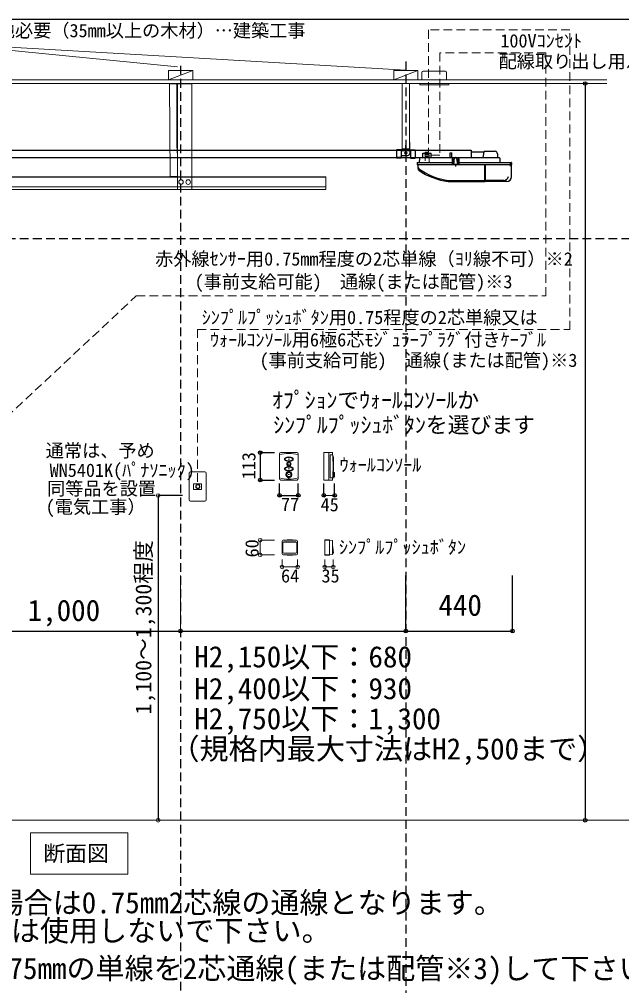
# Model space of a CAD drawing. Units: millimetres, scale not verified. Extents: x -6189 to 5985, y -4245 to 4230.
# Drawn here: x -623 to 1863, y 241 to 4230 of the extents above; entities that cross this region are included whole.
import ezdxf
from ezdxf.enums import TextEntityAlignment as Align

# ---------------------------------------------------------------- set-up
doc = ezdxf.new("R2010")
doc.units = ezdxf.units.MM
doc.header["$LTSCALE"] = 30
doc.header["$PDMODE"] = 32
doc.header["$PDSIZE"] = 15
doc.linetypes.add('DASHED1', pattern=[1.8, 1.2, -0.6])
doc.layers.add('0-0_枠線', color=7, linetype='Continuous')
doc.layers.add('A-0', color=7, linetype='Continuous')
for name, color, linetype, lineweight in [('2-1_断面', 7, 'Continuous', 18), ('2-3_配線', 7, 'DASHED1', 18), ('2-4', 7, 'Continuous', 18), ('7-2_水平レ__ル', 7, 'Continuous', 18), ('A-2', 7, 'Continuous', 18), ('B-0', 7, 'Continuous', 18)]:
    doc.layers.add(name, color=color, linetype=linetype, lineweight=lineweight)
doc.styles.add('ＭＳ ゴシック', font='')
doc.styles.get('ＭＳ ゴシック').set_extended_font_data('MS Gothic')

msp = doc.modelspace()

# ---------------------------------------------------------------- linework, layer by layer
at = {"layer": '0-0_枠線', "color": 6}
msp.add_line((-6189.29, 4229.79), (5981.12, 4229.79), dxfattribs=at)
at = {"layer": '0-0_枠線', "color": 4, "linetype": 'DASHED1'}
for p, q in [((42.57, 4037.72), (42.57, -2299.8)), ((972.57, 4056.07), (972.57, -3202.66)), ((2763.19, 3324.1), (-5073.99, 3324.1))]:
    msp.add_line(p, q, dxfattribs=at)
at = {"layer": '0-0_枠線', "color": 4}
for p, q in [((1713.06, 3964.91), (1713.06, 924.1)), ((371.36, 2441.41), (430.82, 2441.41)), ((451.31, 2265.05), (451.31, 2314.19)), ((528.31, 2265.05), (528.31, 2314.19)), ((633.93, 2265.05), (633.93, 2314.19)), ((678.51, 2265.05), (678.51, 2314.19)), ((-49.68, 2264.53), (-49.68, 924.1)), ((50.42, 2264.53), (-49.68, 2264.53)), ((451.31, 2265.05), (528.31, 2265.05)), ((972.57, 1705), (972.57, 1934.74)), ((-957.43, 1705), (42.57, 1705)), ((42.57, 1705), (982.57, 1705)), ((982.57, 1705), (1412.57, 1705))]:
    msp.add_line(p, q, dxfattribs=at)
msp.add_lwpolyline([(371.36, 2441.41), (371.36, 2328.41), (430.82, 2328.41)], dxfattribs=at)
for p in [(1713.06, 3964.91), (371.36, 2441.41), (371.36, 2328.41), (451.31, 2265.05), (528.31, 2265.05), (633.93, 2265.05), (678.51, 2265.05), (42.57, 1705), (972.57, 1705), (1412.57, 1705), (1713.06, 924.1)]:
    msp.add_point(p, dxfattribs=at)
at = {"layer": '2-1_断面'}
for p, q in [((-7.43, 4017.91), (-7.43, 3979.91)), ((92.57, 4017.91), (92.57, 3979.91)), ((922.57, 4017.91), (922.57, 3979.91)), ((1022.57, 4017.91), (1022.57, 3979.91)), ((-2187.43, 3979.91), (1801.62, 3979.91)), ((-2169.43, 3964.91), (1801.62, 3964.91)), ((-2853.28, 924.1), (2002.62, 924.1))]:
    msp.add_line(p, q, dxfattribs=at)
at = {"layer": '2-3_配線'}
for p, q in [((1649.94, 4185.75), (1066.07, 4185.75)), ((1649.94, 2949.25), (1649.94, 4185.75)), ((1550.51, 4092.17), (1112.86, 4092.17)), ((1550.51, 3088.41), (1550.51, 4092.17)), ((-2056.43, 1297.55), (-140.3, 3088.41)), ((-140.3, 3088.41), (1550.51, 3088.41)), ((112.17, 2321.02), (112.17, 2949.25)), ((112.17, 2949.25), (1649.94, 2949.25))]:
    msp.add_line(p, q, dxfattribs=at)
at = {"layer": '2-4', "linetype": 'DASHED1'}
for p, q in [((1066.07, 4185.75), (1066.07, 3681.08)), ((1112.86, 4092.17), (1112.86, 3669.51)), ((1052.5, 3681.08), (1052.5, 3627.86)), ((1066.07, 3681.08), (1052.5, 3681.08)), ((1068.69, 3669.51), (1068.69, 3637.12)), ((1112.86, 3669.51), (1068.8, 3669.51))]:
    msp.add_line(p, q, dxfattribs=at)
at = {"layer": '2-4'}
for p, q in [((-964.22, 4132.42), (972.2, 4019.61)), ((-964.22, 4132.42), (29.95, 4033.71)), ((-7.43, 4017.91), (92.57, 4017.91)), ((-7.43, 3979.91), (92.57, 4017.91)), ((922.57, 4017.91), (1022.57, 4017.91)), ((922.57, 3979.91), (1022.57, 4017.91)), ((957.57, 3964.91), (957.57, 3694.7)), ((987.57, 3964.91), (987.57, 3694.7)), ((987.57, 3723.1), (989.17, 3723.1)), ((989.17, 3695.1), (989.17, 3723.1)), ((959.17, 3693.1), (959.17, 3694.7)), ((987.17, 3693.1), (959.17, 3693.1)), ((451.31, 2333.41), (451.31, 2436.41)), ((523.31, 2441.41), (456.31, 2441.41)), ((528.31, 2333.41), (528.31, 2436.41)), ((633.93, 2329.41), (633.93, 2440.41)), ((634.93, 2441.41), (654.93, 2441.41)), ((654.93, 2328.41), (654.93, 2441.41)), ((654.93, 2441.41), (668.06, 2441.41)), ((486.73, 2414.41), (492.67, 2414.41)), ((486.73, 2394.41), (492.67, 2394.41)), ((659.93, 2338.41), (659.93, 2431.41)), ((660.93, 2432.41), (670.51, 2432.41)), ((671, 2423.41), (673.51, 2423.41)), ((671.66, 2405.41), (673.51, 2405.41)), ((671.71, 2403.41), (673.51, 2403.41)), ((673.51, 2405.41), (673.51, 2423.41)), ((673.51, 2385.41), (673.51, 2403.41)), ((78.09, 2246.61), (78.09, 2356.61)), ((143.09, 2361.61), (83.09, 2361.61)), ((148.09, 2246.61), (148.09, 2356.61)), ((486.73, 2374.41), (492.67, 2374.41)), ((671.58, 2361.41), (675.51, 2361.41)), ((671.69, 2365.41), (673.51, 2365.41)), ((671.93, 2385.41), (673.51, 2385.41)), ((671.93, 2383.41), (673.51, 2383.41)), ((673.51, 2365.41), (673.51, 2383.41)), ((678.51, 2359.41), (675.51, 2361.41)), ((675.51, 2340.41), (675.51, 2361.41)), ((678.51, 2342.41), (678.51, 2359.41)), ((456.31, 2328.41), (523.31, 2328.41)), ((485.82, 2339.06), (485.69, 2341.25)), ((486.73, 2350.91), (492.67, 2350.91)), ((493.8, 2339.06), (493.94, 2341.25)), ((634.93, 2328.41), (654.93, 2328.41)), ((654.93, 2328.41), (668.06, 2328.41)), ((660.93, 2337.41), (670.51, 2337.41)), ((675.51, 2340.41), (670.69, 2340.41)), ((678.51, 2342.41), (675.51, 2340.41)), ((96.47, 2289.84), (96.47, 2313.07)), ((96.47, 2313.07), (129.33, 2313.07)), ((129.33, 2289.84), (96.47, 2289.84)), ((129.33, 2313.07), (129.33, 2289.84)), ((83.09, 2241.61), (143.09, 2241.61)), ((461.58, 2023.84), (461.58, 2075.84)), ((521.58, 2079.84), (465.58, 2079.84)), ((483.08, 2081.84), (504.08, 2081.84)), ((483.08, 2081.84), (483.08, 2079.84)), ((504.08, 2081.84), (504.08, 2079.84)), ((525.58, 2023.84), (525.58, 2075.84)), ((637.51, 2079.84), (657.51, 2079.84)), ((638.51, 2081.84), (638.51, 2079.84)), ((638.51, 2081.84), (657.51, 2081.84)), ((657.51, 2081.84), (657.51, 2017.84)), ((668.59, 2078.91), (657.51, 2079.84)), ((669.51, 2021.76), (669.51, 2077.92)), ((464.08, 2030.84), (464.08, 2067.84)), ((464.58, 2030.34), (464.58, 2068.34)), ((518.58, 2072.34), (468.58, 2072.34)), ((518.08, 2072.84), (469.08, 2072.84)), ((522.58, 2030.34), (522.58, 2068.34)), ((523.08, 2067.84), (523.08, 2030.84)), ((465.58, 2019.84), (521.58, 2019.84)), ((468.58, 2026.34), (518.58, 2026.34)), ((518.08, 2025.84), (469.08, 2025.84)), ((483.08, 2019.84), (483.08, 2017.84)), ((504.08, 2017.84), (483.08, 2017.84)), ((504.08, 2019.84), (504.08, 2017.84)), ((638.51, 2019.84), (638.51, 2017.84)), ((638.51, 2017.84), (657.51, 2017.84)), ((668.59, 2020.76), (657.51, 2019.84)), ((669.51, 2026.34), (672.61, 2027.11))]:
    msp.add_line(p, q, dxfattribs=at)
at = {"layer": '2-4', "color": 4}
for p, q in [((1713.06, 3964.91), (1759.64, 3964.91)), ((633.93, 2265.05), (678.51, 2265.05)), ((371.36, 2079.84), (371.36, 2019.84)), ((371.36, 2079.84), (430.82, 2079.84)), ((371.36, 2019.84), (430.82, 2019.84)), ((461.58, 1969.43), (461.58, 2000.18)), ((525.58, 1969.43), (525.58, 2000.18)), ((637.51, 1969.43), (637.51, 2000.18)), ((672.61, 1969.43), (672.61, 2000.18)), ((461.58, 1969.43), (525.58, 1969.43)), ((637.51, 1969.43), (672.61, 1969.43)), ((42.57, 1705), (42.57, 1934.74)), ((50.42, 924.1), (-49.68, 924.1)), ((1713.06, 924.1), (1759.64, 924.1))]:
    msp.add_line(p, q, dxfattribs=at)
at = {"layer": '2-4'}
for points in [[(987.57, 3723.1), (987.57, 3694.7), (959.17, 3694.7)], [(637.51, 2079.84), (637.51, 2019.84), (657.51, 2019.84)]]:
    msp.add_lwpolyline(points, dxfattribs=at)
for points in [[(489.81, 2405.41), (492.94, 2405.55), (495.97, 2405.95), (498.81, 2406.62), (501.38, 2407.52), (503.6, 2408.63), (505.4, 2409.91), (506.73, 2411.33), (507.54, 2412.85), (507.81, 2414.41), (507.54, 2415.97), (506.73, 2417.49), (505.4, 2418.91), (503.6, 2420.2), (501.38, 2421.31), (498.81, 2422.21), (495.97, 2422.87), (492.94, 2423.27), (489.81, 2423.41), (486.69, 2423.27), (483.66, 2422.87), (480.81, 2422.21), (478.24, 2421.31), (476.02, 2420.2), (474.22, 2418.91), (472.9, 2417.49), (472.09, 2415.97), (471.81, 2414.41), (472.09, 2412.85), (472.9, 2411.33), (474.22, 2409.91), (476.02, 2408.63), (478.24, 2407.52), (480.81, 2406.62), (483.66, 2405.95), (486.69, 2405.55)], [(489.81, 2407.41), (492.59, 2407.52), (495.29, 2407.83), (497.81, 2408.35), (500.1, 2409.05), (502.07, 2409.91), (503.67, 2410.91), (504.85, 2412.02), (505.57, 2413.2), (505.81, 2414.41), (505.57, 2415.63), (504.85, 2416.81), (503.67, 2417.91), (502.07, 2418.91), (500.1, 2419.77), (497.81, 2420.47), (495.29, 2420.99), (492.59, 2421.3), (489.81, 2421.41), (487.03, 2421.3), (484.34, 2420.99), (481.81, 2420.47), (479.53, 2419.77), (477.56, 2418.91), (475.96, 2417.91), (474.78, 2416.81), (474.06, 2415.63), (473.81, 2414.41), (474.06, 2413.2), (474.78, 2412.02), (475.96, 2410.91), (477.56, 2409.91), (479.53, 2409.05), (481.81, 2408.35), (484.34, 2407.83), (487.03, 2407.52)], [(489.81, 2383.41), (486.69, 2383.27), (483.66, 2382.87), (480.81, 2382.21), (478.24, 2381.31), (476.02, 2380.2), (474.22, 2378.91), (472.9, 2377.49), (472.09, 2375.97), (471.81, 2374.41), (472.09, 2372.85), (472.9, 2371.33), (474.22, 2369.91), (476.02, 2368.63), (478.24, 2367.52), (480.81, 2366.62), (483.66, 2365.95), (486.69, 2365.55), (489.81, 2365.41), (492.94, 2365.55), (495.97, 2365.95), (498.81, 2366.62), (501.38, 2367.52), (503.6, 2368.63), (505.4, 2369.91), (506.73, 2371.33), (507.54, 2372.85), (507.81, 2374.41), (507.54, 2375.97), (506.73, 2377.49), (505.4, 2378.91), (503.6, 2380.2), (501.38, 2381.31), (498.81, 2382.21), (495.97, 2382.87), (492.94, 2383.27)], [(489.81, 2381.41), (487.03, 2381.3), (484.34, 2380.99), (481.81, 2380.47), (479.53, 2379.77), (477.56, 2378.91), (475.96, 2377.91), (474.78, 2376.81), (474.06, 2375.63), (473.81, 2374.41), (474.06, 2373.2), (474.78, 2372.02), (475.96, 2370.91), (477.56, 2369.91), (479.53, 2369.05), (481.81, 2368.35), (484.34, 2367.83), (487.03, 2367.52), (489.81, 2367.41), (492.59, 2367.52), (495.29, 2367.83), (497.81, 2368.35), (500.1, 2369.05), (502.07, 2369.91), (503.67, 2370.91), (504.85, 2372.02), (505.57, 2373.2), (505.81, 2374.41), (505.57, 2375.63), (504.85, 2376.81), (503.67, 2377.91), (502.07, 2378.91), (500.1, 2379.77), (497.81, 2380.47), (495.29, 2380.99), (492.59, 2381.3)], [(675.51, 2340.41), (674.49, 2340.41), (674.49, 2335.5), (675.51, 2335.5)], [(-576.48, 872.7), (-175.16, 872.7), (-175.16, 701.64), (-576.48, 701.64)]]:
    msp.add_lwpolyline(points, close=True, dxfattribs=at)
for centre, radius in [((489.81, 2394.41), 9), ((489.81, 2394.41), 7), ((489.81, 2350.91), 10.5), ((489.81, 2350.91), 8.5), ((113.78, 2301.45), 8.77), ((113.78, 2301.45), 7.19)]:
    msp.add_circle(centre, radius, dxfattribs=at)
for centre, radius, start, end in [((987.17, 3695.1), 2, 270, 0), ((456.31, 2436.41), 5, 90, 180), ((489.81, 2311.89), 126.52, 72.28408, 107.71592), ((523.31, 2436.41), 5, 0, 90), ((634.93, 2440.41), 1, 90, 180), ((668.06, 2439.41), 2, 3.92072, 90), ((-127.13, 2384.91), 799.06, 356.07928, 3.92072), ((660.93, 2431.41), 1, 90, 180), ((83.09, 2356.61), 5, 90, 180), ((143.09, 2356.61), 5, 0, 90), ((489.81, 2350.91), 12.5, 288.60547, 251.39453), ((489.81, 2457.93), 126.52, 252.28408, 287.71592), ((456.31, 2333.41), 5, 180, 270), ((489.81, 2340.41), 4.21, 198.659, 341.341), ((523.31, 2333.41), 5, 270, 0), ((634.93, 2329.41), 1, 180, 270), ((660.93, 2338.41), 1, 180, 270), ((668.06, 2330.41), 2, 270, 356.07928), ((83.09, 2246.61), 5, 180, 270), ((143.09, 2246.61), 5, 270, 0), ((465.58, 2075.84), 4, 90, 180), ((521.58, 2075.84), 4, 0, 90), ((668.51, 2077.92), 1, 0, 85.23636), ((469.08, 2067.84), 5, 90, 180), ((468.58, 2068.34), 4, 90, 180), ((518.08, 2067.84), 5, 0, 90), ((518.58, 2068.34), 4, 0, 90), ((942.23, 2073.9), 272.72, 180.32851, 189.63619), ((465.58, 2023.84), 4, 180, 270), ((469.08, 2030.84), 5, 180, 270), ((468.58, 2030.34), 4, 180, 270), ((518.08, 2030.84), 5, 270, 0), ((518.58, 2030.34), 4, 270, 0), ((521.58, 2023.84), 4, 270, 0), ((668.51, 2021.76), 1, 274.76364, 0), ((672.37, 2028.08), 1, 284.03624, 9.63619)]:
    msp.add_arc(centre, radius, start, end, dxfattribs=at)
at = {"layer": '2-4', "color": 4}
for p in [(-49.68, 2264.53), (371.36, 2079.84), (371.36, 2019.84), (461.58, 1969.43), (525.58, 1969.43), (637.51, 1969.43), (672.61, 1969.43), (-49.68, 924.1)]:
    msp.add_point(p, dxfattribs=at)
at = {"layer": '7-2_水平レ__ル'}
for p, q in [((-1778.29, 3580.1), (642.57, 3580.1)), ((-1778.29, 3578.1), (642.57, 3578.1)), ((642.57, 3580.1), (642.57, 3527.1)), ((-1778.29, 3538.1), (642.57, 3538.1)), ((-1778.29, 3527.1), (642.57, 3527.1))]:
    msp.add_line(p, q, dxfattribs=at)
at = {"layer": 'A-0'}
for p, q in [((972.57, 3671.99), (972.57, 3710.47)), ((934.07, 3691.1), (934.07, 3657.1)), ((955.57, 3691.1), (934.07, 3691.1)), ((953.57, 3689.1), (934.07, 3689.1)), ((953.07, 3689.1), (953.07, 3657.1)), ((953.57, 3689.1), (953.57, 3668.1)), ((953.57, 3686.1), (956.57, 3686.1)), ((955.57, 3691.1), (960.07, 3691.1)), ((955.57, 3688.1), (955.57, 3686.1)), ((956.57, 3689.1), (956.57, 3691.1)), ((956.57, 3689.1), (959.28, 3689.1)), ((956.57, 3688.1), (956.57, 3686.1)), ((956.57, 3688.1), (988.57, 3688.1)), ((959.17, 3694.7), (957.57, 3694.7)), ((960.26, 3691.71), (960.07, 3691.1)), ((961.92, 3690.83), (960.65, 3689.64)), ((982.97, 3693.1), (962.17, 3693.1)), ((982.54, 3691.1), (962.61, 3691.1)), ((971.55, 3678.1), (973.32, 3678.1)), ((972.57, 3696.58), (972.57, 3676.86)), ((972.57, 3671.99), (972.57, 3685.55)), ((983.22, 3690.83), (984.5, 3689.64)), ((984.88, 3691.71), (985.07, 3691.1)), ((985.07, 3691.1), (988.57, 3691.1)), ((985.86, 3689.1), (988.57, 3689.1)), ((988.57, 3691.1), (988.57, 3689.1)), ((988.57, 3691.1), (1011.07, 3691.1)), ((988.57, 3689.1), (992.07, 3689.1)), ((988.57, 3688.1), (988.57, 3676.1)), ((992.07, 3691.1), (992.07, 3657.1)), ((1011.07, 3691.1), (1011.07, 3657.1)), ((1042.8, 3678.07), (1076.8, 3678.07)), ((1042.8, 3659.07), (1042.8, 3678.07)), ((1058.8, 3672.57), (1054.8, 3672.57)), ((1059.6, 3670.57), (1058.8, 3672.57)), ((1060, 3670.57), (1059.6, 3670.57)), ((1060, 3670.57), (1060.8, 3672.57)), ((1064.8, 3672.57), (1060.8, 3672.57)), ((1076.8, 3659.07), (1076.8, 3678.07)), ((1154.8, 3679.07), (1162.8, 3679.07)), ((1154.8, 3659.07), (1154.8, 3679.07)), ((1162.8, 3659.07), (1162.8, 3679.07)), ((1241.8, 3682.07), (1241.8, 3659.07)), ((1242.8, 3683.07), (1294.5, 3683.07)), ((1294.54, 3683.38), (1290.8, 3659.07)), ((1296.52, 3685.07), (1340.8, 3685.07)), ((1350.8, 3675.07), (1350.8, 3659.07)), ((-2107.43, 3659.1), (1209.57, 3659.1)), ((953.07, 3659.1), (934.07, 3659.1)), ((953.07, 3657.1), (934.07, 3657.1)), ((953.57, 3668.1), (980.57, 3668.1)), ((992.07, 3657.1), (1011.07, 3657.1)), ((1018.8, 3638.07), (1018.8, 3630.07)), ((1018.8, 3630.07), (1408.8, 3630.07)), ((1019.8, 3639.07), (1163.39, 3639.07)), ((1021.8, 3630.07), (1021.8, 3615.26)), ((1028.62, 3657.27), (1026.8, 3639.07)), ((1030.61, 3659.07), (1357.8, 3659.07)), ((1054.8, 3664.57), (1058.8, 3664.57)), ((1058.8, 3664.57), (1059.6, 3666.57)), ((1059.6, 3666.57), (1060, 3666.57)), ((1060, 3666.57), (1060.8, 3664.57)), ((1060.8, 3664.57), (1064.8, 3664.57)), ((1163.54, 3654.08), (1163.3, 3630.07)), ((1165.06, 3655.07), (1164.54, 3655.07)), ((1166.06, 3654.08), (1166.3, 3630.07)), ((1166.21, 3639.07), (1170.61, 3639.07)), ((1171.1, 3653.28), (1170.3, 3630.07)), ((1177.3, 3633.89), (1177.3, 3621.78)), ((1183.5, 3653.28), (1184.3, 3630.07)), ((1183.99, 3639.07), (1188.39, 3639.07)), ((1188.54, 3654.08), (1188.3, 3630.07)), ((1190.06, 3655.07), (1189.54, 3655.07)), ((1191.06, 3654.08), (1191.3, 3630.07)), ((1191.21, 3639.07), (1407.8, 3639.07)), ((1297.3, 3630.07), (1297.3, 3560.07)), ((1300.3, 3630.07), (1300.3, 3560.07)), ((1359.8, 3657.07), (1359.8, 3639.07)), ((1402.57, 3639.07), (1402.57, 3623.29)), ((1408.8, 3638.07), (1408.8, 3630.07)), ((1408.8, 3580.07), (1408.8, 3630.07)), ((1147.3, 3560.07), (1300.3, 3560.07)), ((1147.97, 3565.03), (1300.3, 3565.03)), ((1376.29, 3565.03), (1300.3, 3565.03)), ((1388.8, 3560.07), (1300.3, 3560.07))]:
    msp.add_line(p, q, dxfattribs=at)
at = {"layer": 'A-0', "color": 4}
msp.add_line((1412.57, 1705), (1412.57, 1934.74), dxfattribs=at)
at = {"layer": 'A-0'}
msp.add_lwpolyline([(-2107.43, 3689.1), (1241.86, 3689.1), (1241.86, 3659.07)], dxfattribs=at)
msp.add_circle((972.57, 3678.1), 4.5, dxfattribs=at)
for centre, radius, start, end in [((955.57, 3689.1), 2, 90, 180), ((956.57, 3688.1), 1, 90, 180), ((959.28, 3691.1), 2, 270, 313.06713), ((962.17, 3691.1), 2, 90, 162.3577), ((962.61, 3690.1), 1, 90, 133.06713), ((980.57, 3676.1), 8, 270, 0), ((982.54, 3690.1), 1, 46.93287, 90), ((982.97, 3691.1), 2, 17.6423, 90), ((985.86, 3691.1), 2, 226.93287, 270), ((1054.8, 3668.57), 4, 90, 180), ((1064.8, 3668.57), 4, 0, 90), ((1242.8, 3682.07), 1, 90, 180), ((1296.52, 3683.07), 2, 90, 171.25384), ((1340.8, 3675.07), 10, 0, 90), ((1019.8, 3638.07), 1, 90, 180), ((1030.61, 3657.07), 2, 90, 174.28941), ((1054.8, 3668.57), 4, 180, 270), ((1064.8, 3668.57), 4, 270, 0), ((1164.54, 3654.07), 1, 90, 179.42706), ((1165.06, 3654.07), 1, 0.57294, 90), ((1177.1, 3653.07), 6, 90, 178.02507), ((1177.51, 3653.07), 6, 1.97493, 90), ((1189.54, 3654.07), 1, 90, 179.42706), ((1190.06, 3654.07), 1, 0.57294, 90), ((1357.8, 3657.07), 2, 0, 90), ((1407.8, 3638.07), 1, 0, 90), ((1031.8, 3621.36), 10, 180, 234.60574), ((1031.8, 3615.26), 10, 180, 235.35849), ((1184.8, 3836.7), 274.16, 234.60574, 262.27997), ((1184.8, 3836.7), 279.16, 235.35849, 262.27997), ((1376.29, 3585.03), 20, 270, 348.8818), ((1388.8, 3580.07), 20, 270, 0)]:
    msp.add_arc(centre, radius, start, end, dxfattribs=at)
at = {"layer": 'A-2'}
for p, q in [((-2.65, 3963.35), (27.35, 3963.55)), ((-2.65, 3963.35), (-0.87, 3580.61)), ((27.35, 3963.55), (29.13, 3580.81)), ((27.54, 3963.87), (27.54, 3699.06)), ((28.54, 3964.87), (57.54, 3964.87)), ((29.14, 3963.27), (29.14, 3699.06)), ((29.14, 3963.27), (29.14, 3527.1)), ((57.54, 3963.27), (29.14, 3963.27)), ((89.14, 3963.27), (29.14, 3963.27)), ((57.54, 3963.27), (57.54, 3964.87)), ((89.14, 3963.27), (89.14, 3527.1)), ((-0.87, 3580.61), (29.13, 3580.81))]:
    msp.add_line(p, q, dxfattribs=at)
for centre in [(44.14, 3558.1), (73.98, 3558.1)]:
    msp.add_circle(centre, 9.51, dxfattribs=at)
msp.add_arc((28.54, 3963.87), 1, 90, 180, dxfattribs=at)
at = {"layer": 'B-0'}
for p, q in [((1038.79, 4010.91), (1038.79, 3979.91)), ((1135.79, 4015.91), (1043.79, 4015.91)), ((1140.79, 4010.91), (1140.79, 3979.91))]:
    msp.add_line(p, q, dxfattribs=at)
msp.add_lwpolyline([(1029.79, 3959.71), (1149.79, 3959.71), (1149.79, 3964.71), (1029.79, 3964.71)], close=True, dxfattribs=at)
for centre, start, end in [((1043.79, 4010.91), 90, 180), ((1135.79, 4010.91), 0, 90)]:
    msp.add_arc(centre, 5, start, end, dxfattribs=at)

# ---------------------------------------------------------------- texts
at = {"layer": '2-4', "style": 'ＭＳ ゴシック'}
for s, height, p in [('天井裏木下地必要（35mm以上の木材）…建築工事', 54.99, (-1091.14, 4139.47)), ('ｵﾌﾟｼｮﾝでｳｫｰﾙｺﾝｿｰﾙか', 65.98, (419.76, 2605.64)), ('ｼﾝﾌﾟﾙﾌﾟｯｼｭﾎﾞﾀﾝを選びます', 65.98, (425.16, 2503.06)), ('断面図', 65.98, (-523.85, 734.53)), ('※1ﾌﾟｯｼｭﾎﾞﾀﾝｽｲｯﾁの場合は0.75mm2芯線の通線となります。', 87.98, (-1805.53, 513.61)), ('スイッチボックスは使用しないで下さい。', 87.98, (-1617.99, 398.27)), ('※2赤外線ｾﾝｻｰ用に0.75mmの単線を2芯通線(または配管※3)して下さい。', 87.98, (-1807.49, 242.01))]:
    msp.add_text(s, height=height, dxfattribs=at).set_placement(p, align=Align.BOTTOM_LEFT)
at = {"layer": '2-4', "color": 4, "style": 'ＭＳ ゴシック'}
for s, p in [('100Vｺﾝｾﾝﾄ', (1362.57, 4097.17)), ('配線取り出し用ﾉｽﾞﾙﾁｯﾌﾟ', (1355.52, 4012.56)), ('赤外線ｾﾝｻｰ用0.75mm程度の2芯単線（ﾖﾘ線不可）※2', (-62.7, 3196.96)), ('(事前支給可能)\u3000通線(または配管)※3', (100.46, 3102.99)), ('ｼﾝﾌﾟﾙﾌﾟｯｼｭﾎﾞﾀﾝ用0.75程度の2芯単線又は', (129.66, 2955.49)), ('ｳｫｰﾙｺﾝｿｰﾙ用6極6芯ﾓｼﾞｭﾗｰﾌﾟﾗｸﾞ付きｹｰﾌﾞﾙ', (163.92, 2863.26)), ('(事前支給可能)\u3000通線(または配管)※3', (368.4, 2778.65)), ('通常は、予め', (-514.26, 2405.88)), ('WN5401K(ﾊﾟﾅｿﾆｯｸ)', (-498.06, 2324.9)), ('ｳｫｰﾙｺﾝｿｰﾙ', (698.88, 2347.2)), ('同等品を設置', (-508.86, 2249.31)), ('(電気工事）', (-514.26, 2173.72)), ('ｼﾝﾌﾟﾙﾌﾟｯｼｭﾎﾞﾀﾝ', (695.95, 2007.5))]:
    msp.add_text(s, height=54.99, dxfattribs=at).set_placement(p, align=Align.BOTTOM_LEFT)
at = {"layer": '2-4', "color": 3, "style": 'ＭＳ ゴシック'}
for s, height, p in [('113', 54.99, (367.97, 2331.09)), ('1,100～1,300程度', 65.98, (-58.16, 1361.27)), ('60', 54.99, (381.14, 2008.96))]:
    msp.add_text(s, height=height, rotation=90, dxfattribs=at).set_placement(p, align=Align.BOTTOM_LEFT)
for s, height, p in [('77', 54.99, (457.25, 2183.94)), ('45', 54.99, (620.47, 2182.73)), ('64', 54.99, (457.28, 1888.9)), ('35', 54.99, (624.21, 1888.9)), ('440', 87.98, (1106.81, 1741.6)), ('1,000', 87.98, (-588.68, 1720)), ('H2,150以下：680', 87.98, (99, 1528.4)), ('H2,400以下：930', 87.98, (99, 1397.4)), ('H2,750以下：1,300', 87.98, (99, 1272.95)), ('（規格内最大寸法はH2,500まで）', 87.98, (0.75, 1148.5))]:
    msp.add_text(s, height=height, dxfattribs=at).set_placement(p, align=Align.BOTTOM_LEFT)

doc.saveas('drawing.dxf')
